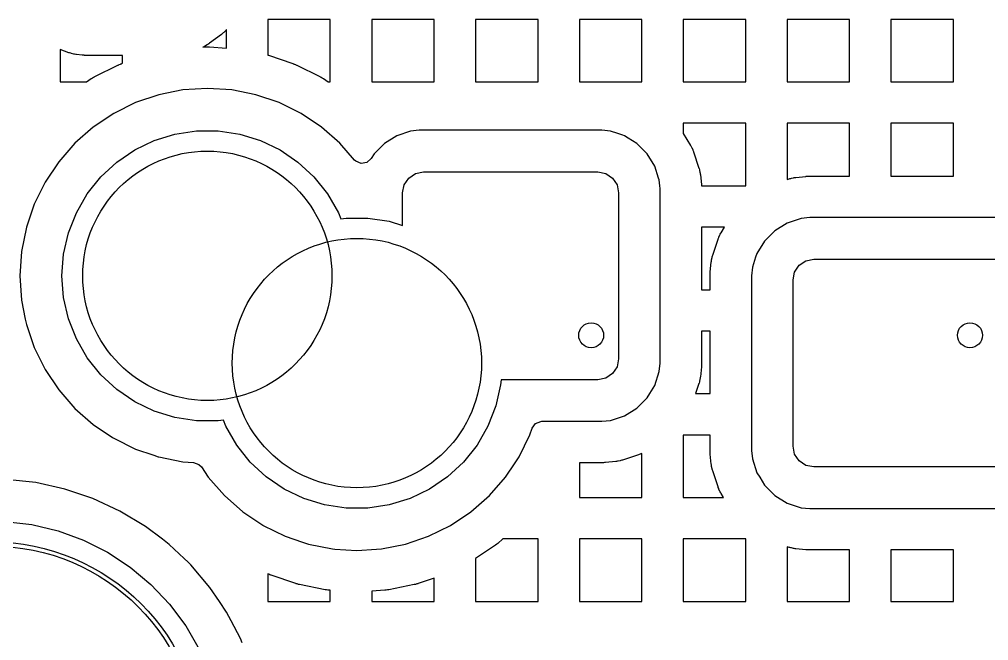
# Model space of a CAD drawing. Extents: x 2.49 to 8.57, y -5.87 to -1.87.
# Drawn here: x 6.1188 to 6.5781, y -3.8969 to -3.6027 of the extents above; entities that cross this region are included whole.
import ezdxf

# ---------------------------------------------------------------- set-up
doc = ezdxf.new("R2010")
doc.units = 0
doc.header["$MEASUREMENT"] = 0
doc.layers.add('BLACK', color=7, linetype='CONTINUOUS')

msp = doc.modelspace()

# ---------------------------------------------------------------- linework, layer by layer
at = {"layer": 'BLACK', "linetype": 'CONTINUOUS'}
for p, q in [((6.26615, -3.60268), (6.23654, -3.60268)), ((6.23654, -3.60268), (6.23654, -3.61959)), ((6.26615, -3.63228), (6.26615, -3.60268)), ((6.31536, -3.60268), (6.28575, -3.60268)), ((6.28575, -3.60268), (6.28575, -3.63228)), ((6.31536, -3.63228), (6.31536, -3.60268)), ((6.36457, -3.60268), (6.33497, -3.60268)), ((6.33497, -3.60268), (6.33497, -3.63228)), ((6.36457, -3.63228), (6.36457, -3.60268)), ((6.41379, -3.60268), (6.38418, -3.60268)), ((6.38418, -3.60268), (6.38418, -3.63228)), ((6.41379, -3.63228), (6.41379, -3.60268)), ((6.463, -3.60268), (6.43339, -3.60268)), ((6.43339, -3.60268), (6.43339, -3.63228)), ((6.463, -3.63228), (6.463, -3.60268)), ((6.51221, -3.60268), (6.4826, -3.60268)), ((6.4826, -3.60268), (6.4826, -3.63228)), ((6.51221, -3.63228), (6.51221, -3.60268)), ((6.56142, -3.60268), (6.53182, -3.60268)), ((6.53182, -3.60268), (6.53182, -3.63228)), ((6.56142, -3.63228), (6.56142, -3.60268)), ((6.21458, -3.60978), (6.20892, -3.61401)), ((6.21485, -3.60956), (6.21458, -3.60978)), ((6.21538, -3.6091), (6.21485, -3.60956)), ((6.21563, -3.60886), (6.21538, -3.6091)), ((6.21662, -3.60787), (6.21563, -3.60886)), ((6.21686, -3.60762), (6.21662, -3.60787)), ((6.21694, -3.60753), (6.21686, -3.60762)), ((6.21694, -3.61628), (6.21694, -3.60753)), ((6.20774, -3.61477), (6.20651, -3.61544)), ((6.20804, -3.61459), (6.20774, -3.61477)), ((6.20863, -3.61421), (6.20804, -3.61459)), ((6.20892, -3.61401), (6.20863, -3.61421)), ((6.14225, -3.61846), (6.13812, -3.61692)), ((6.13812, -3.61692), (6.13812, -3.63228)), ((6.14254, -3.61856), (6.14225, -3.61846)), ((6.14312, -3.61874), (6.14254, -3.61856)), ((6.14342, -3.61882), (6.14312, -3.61874)), ((6.14461, -3.6191), (6.14342, -3.61882)), ((6.14491, -3.61916), (6.14461, -3.6191)), ((6.14552, -3.61927), (6.14491, -3.61916)), ((6.14582, -3.61931), (6.14552, -3.61927)), ((6.14849, -3.61959), (6.14582, -3.61931)), ((6.2062, -3.6156), (6.20569, -3.61583)), ((6.20569, -3.61583), (6.20691, -3.61575)), ((6.20651, -3.61544), (6.2062, -3.6156)), ((6.20691, -3.61575), (6.20707, -3.61574)), ((6.20707, -3.61574), (6.20739, -3.61573)), ((6.20739, -3.61573), (6.20755, -3.61573)), ((6.20755, -3.61573), (6.20819, -3.61573)), ((6.20819, -3.61573), (6.20835, -3.61573)), ((6.20835, -3.61573), (6.20868, -3.61574)), ((6.20868, -3.61574), (6.20884, -3.61575)), ((6.20884, -3.61575), (6.21694, -3.61628)), ((6.14904, -3.61965), (6.14849, -3.61959)), ((6.14917, -3.61967), (6.14904, -3.61965)), ((6.14943, -3.61969), (6.14917, -3.61967)), ((6.14956, -3.6197), (6.14943, -3.61969)), ((6.15008, -3.61972), (6.14956, -3.6197)), ((6.15021, -3.61973), (6.15008, -3.61972)), ((6.15048, -3.61974), (6.15021, -3.61973)), ((6.15061, -3.61974), (6.15048, -3.61974)), ((6.16772, -3.61974), (6.15061, -3.61974)), ((6.1661, -3.6241), (6.16669, -3.62386)), ((6.16669, -3.62386), (6.16684, -3.6238)), ((6.16684, -3.6238), (6.16714, -3.62369)), ((6.16714, -3.62369), (6.16729, -3.62363)), ((6.16729, -3.62363), (6.16772, -3.62348)), ((6.16772, -3.62348), (6.16772, -3.61974)), ((6.23654, -3.61959), (6.2367, -3.61964)), ((6.2367, -3.61964), (6.23685, -3.61969)), ((6.23685, -3.61969), (6.24846, -3.62363)), ((6.24846, -3.62363), (6.24861, -3.62369)), ((6.24861, -3.62369), (6.24891, -3.6238)), ((6.24891, -3.6238), (6.24906, -3.62386)), ((6.24906, -3.62386), (6.24965, -3.6241)), ((6.15452, -3.62979), (6.16551, -3.62437)), ((6.16551, -3.62437), (6.16566, -3.6243)), ((6.16566, -3.6243), (6.16595, -3.62417)), ((6.16595, -3.62417), (6.1661, -3.6241)), ((6.24965, -3.6241), (6.2498, -3.62417)), ((6.2498, -3.62417), (6.25009, -3.6243)), ((6.25009, -3.6243), (6.25024, -3.62437)), ((6.25024, -3.62437), (6.26123, -3.62979)), ((6.13812, -3.63228), (6.15056, -3.63228)), ((6.15056, -3.63228), (6.15285, -3.63075)), ((6.15285, -3.63075), (6.15299, -3.63066)), ((6.15299, -3.63066), (6.15326, -3.63049)), ((6.15326, -3.63049), (6.1534, -3.63041)), ((6.1534, -3.63041), (6.15395, -3.63009)), ((6.15395, -3.63009), (6.15409, -3.63001)), ((6.15409, -3.63001), (6.15438, -3.62986)), ((6.15438, -3.62986), (6.15452, -3.62979)), ((6.26123, -3.62979), (6.26137, -3.62986)), ((6.26137, -3.62986), (6.26166, -3.63001)), ((6.26166, -3.63001), (6.2618, -3.63009)), ((6.2618, -3.63009), (6.26235, -3.63041)), ((6.26235, -3.63041), (6.26249, -3.63049)), ((6.26249, -3.63049), (6.26276, -3.63066)), ((6.26276, -3.63066), (6.2629, -3.63075)), ((6.2629, -3.63075), (6.26519, -3.63228)), ((6.26519, -3.63228), (6.26615, -3.63228)), ((6.28575, -3.63228), (6.31536, -3.63228)), ((6.33497, -3.63228), (6.36457, -3.63228)), ((6.38418, -3.63228), (6.41379, -3.63228)), ((6.43339, -3.63228), (6.463, -3.63228)), ((6.4826, -3.63228), (6.51221, -3.63228)), ((6.53182, -3.63228), (6.56142, -3.63228)), ((6.19628, -3.6361), (6.18489, -3.63836)), ((6.20787, -3.63534), (6.19628, -3.6361)), ((6.19628, -3.6361), (6.19628, -3.6361)), ((6.19628, -3.6361), (6.19628, -3.6361)), ((6.19628, -3.6361), (6.19628, -3.6361)), ((6.19628, -3.6361), (6.19628, -3.6361)), ((6.21946, -3.6361), (6.20787, -3.63534)), ((6.20787, -3.63534), (6.20787, -3.63534)), ((6.23086, -3.63836), (6.21946, -3.6361)), ((6.21946, -3.6361), (6.21946, -3.6361)), ((6.21946, -3.6361), (6.21946, -3.6361)), ((6.17389, -3.64209), (6.16348, -3.64723)), ((6.18489, -3.63836), (6.17389, -3.64209)), ((6.18489, -3.63836), (6.18489, -3.63836)), ((6.24185, -3.64209), (6.23086, -3.63836)), ((6.23086, -3.63836), (6.23086, -3.63836)), ((6.23086, -3.63836), (6.23086, -3.63836)), ((6.25227, -3.64723), (6.24185, -3.64209)), ((6.16348, -3.64723), (6.15382, -3.65368)), ((6.26193, -3.65368), (6.25227, -3.64723)), ((6.25227, -3.64723), (6.25227, -3.64723)), ((6.15382, -3.65368), (6.14509, -3.66134)), ((6.19254, -3.65696), (6.20273, -3.65542)), ((6.20273, -3.65542), (6.21302, -3.65542)), ((6.21302, -3.65542), (6.22321, -3.65696)), ((6.27066, -3.66134), (6.26193, -3.65368)), ((6.30422, -3.65562), (6.29766, -3.6578)), ((6.30827, -3.65521), (6.30422, -3.65562)), ((6.30422, -3.65562), (6.30422, -3.65562)), ((6.39488, -3.65521), (6.30827, -3.65521)), ((6.30827, -3.65521), (6.30827, -3.65521)), ((6.39893, -3.65562), (6.39488, -3.65521)), ((6.40234, -3.65675), (6.39893, -3.65562)), ((6.39893, -3.65562), (6.39893, -3.65562)), ((6.463, -3.65189), (6.43339, -3.65189)), ((6.43339, -3.65189), (6.43339, -3.65675)), ((6.463, -3.67851), (6.463, -3.65189)), ((6.51221, -3.65189), (6.4826, -3.65189)), ((6.4826, -3.65189), (6.4826, -3.67851)), ((6.51221, -3.67694), (6.51221, -3.65189)), ((6.56142, -3.65189), (6.53182, -3.65189)), ((6.53182, -3.65189), (6.53182, -3.67694)), ((6.56142, -3.67694), (6.56142, -3.65189)), ((6.17343, -3.66446), (6.1827, -3.65999)), ((6.1827, -3.65999), (6.19254, -3.65696)), ((6.22321, -3.65696), (6.23305, -3.65999)), ((6.23305, -3.65999), (6.24232, -3.66446)), ((6.29766, -3.6578), (6.29179, -3.66142)), ((6.29766, -3.6578), (6.29766, -3.6578)), ((6.40481, -3.65757), (6.40234, -3.65675)), ((6.40549, -3.6578), (6.40481, -3.65757)), ((6.40726, -3.65889), (6.40549, -3.6578)), ((6.40549, -3.6578), (6.40549, -3.6578)), ((6.41136, -3.66142), (6.40726, -3.65889)), ((6.43339, -3.65675), (6.43686, -3.66238)), ((6.14509, -3.66134), (6.13743, -3.67007)), ((6.16492, -3.67026), (6.17343, -3.66446)), ((6.24232, -3.66446), (6.25083, -3.67026)), ((6.27764, -3.6693), (6.27066, -3.66134)), ((6.29179, -3.66142), (6.2869, -3.66631)), ((6.41625, -3.66631), (6.41136, -3.66142)), ((6.43686, -3.66238), (6.437, -3.66262)), ((6.437, -3.66262), (6.43728, -3.66313)), ((6.43728, -3.66313), (6.4374, -3.66338)), ((6.4374, -3.66338), (6.43789, -3.66442)), ((6.43789, -3.66442), (6.438, -3.66468)), ((6.438, -3.66468), (6.43821, -3.66521)), ((6.43821, -3.66521), (6.43831, -3.66548)), ((6.27818, -3.66983), (6.27764, -3.6693)), ((6.2807, -3.67092), (6.27818, -3.66983)), ((6.28546, -3.66864), (6.28342, -3.67048)), ((6.2869, -3.66631), (6.28546, -3.66864)), ((6.41987, -3.67219), (6.41625, -3.66631)), ((6.43831, -3.66548), (6.44083, -3.67308)), ((6.13743, -3.67007), (6.13098, -3.67973)), ((6.15737, -3.67727), (6.16492, -3.67026)), ((6.25083, -3.67026), (6.25838, -3.67727)), ((6.28342, -3.67048), (6.2807, -3.67092)), ((6.42174, -3.67781), (6.41987, -3.67219)), ((6.44083, -3.67308), (6.4409, -3.67334)), ((6.4409, -3.67334), (6.44104, -3.67386)), ((6.44104, -3.67386), (6.44111, -3.67412)), ((6.44111, -3.67412), (6.44133, -3.67516)), ((6.15095, -3.68532), (6.15737, -3.67727)), ((6.25838, -3.67727), (6.2648, -3.68532)), ((6.30114, -3.68099), (6.30328, -3.6778)), ((6.30328, -3.6778), (6.30647, -3.67566)), ((6.30647, -3.67566), (6.31024, -3.67492)), ((6.31024, -3.67492), (6.39291, -3.67492)), ((6.39291, -3.67492), (6.39668, -3.67566)), ((6.39668, -3.67566), (6.39987, -3.6778)), ((6.39987, -3.6778), (6.40201, -3.68099)), ((6.42205, -3.67874), (6.42174, -3.67781)), ((6.42232, -3.68144), (6.42205, -3.67874)), ((6.42205, -3.67874), (6.42205, -3.67874)), ((6.44133, -3.67516), (6.44138, -3.67542)), ((6.44138, -3.67542), (6.44146, -3.67595)), ((6.44146, -3.67595), (6.4415, -3.67622)), ((6.4415, -3.67622), (6.44199, -3.68104)), ((6.463, -3.6815), (6.463, -3.67851)), ((6.4826, -3.67851), (6.4836, -3.67818)), ((6.4836, -3.67818), (6.48386, -3.67811)), ((6.48386, -3.67811), (6.48437, -3.67797)), ((6.48437, -3.67797), (6.48463, -3.6779)), ((6.48463, -3.6779), (6.48568, -3.67768)), ((6.48568, -3.67768), (6.48594, -3.67763)), ((6.48594, -3.67763), (6.48647, -3.67755)), ((6.48647, -3.67755), (6.48674, -3.67751)), ((6.48674, -3.67751), (6.49156, -3.67702)), ((6.49156, -3.67702), (6.49169, -3.67701)), ((6.49169, -3.67701), (6.49194, -3.67699)), ((6.49194, -3.67699), (6.49206, -3.67698)), ((6.49206, -3.67698), (6.49256, -3.67696)), ((6.49256, -3.67696), (6.49268, -3.67695)), ((6.49268, -3.67695), (6.49293, -3.67694)), ((6.49293, -3.67694), (6.49306, -3.67694)), ((6.49306, -3.67694), (6.51221, -3.67694)), ((6.53182, -3.67694), (6.56142, -3.67694)), ((6.13098, -3.67973), (6.12584, -3.69015)), ((6.30039, -3.68476), (6.30114, -3.68099)), ((6.40201, -3.68099), (6.40276, -3.68476)), ((6.42246, -3.68279), (6.42232, -3.68144)), ((6.42246, -3.7011), (6.42246, -3.68279)), ((6.44199, -3.68104), (6.442, -3.68117)), ((6.442, -3.68117), (6.44202, -3.68142)), ((6.44202, -3.68142), (6.44203, -3.6815)), ((6.44203, -3.6815), (6.463, -3.6815)), ((6.1458, -3.69423), (6.15095, -3.68532)), ((6.2648, -3.68532), (6.26995, -3.69423)), ((6.30039, -3.70025), (6.30039, -3.68476)), ((6.40276, -3.68476), (6.40276, -3.7635)), ((6.12584, -3.69015), (6.12211, -3.70115)), ((6.14204, -3.70382), (6.1458, -3.69423)), ((6.26995, -3.69423), (6.27109, -3.69714)), ((6.27109, -3.69714), (6.27359, -3.69676)), ((6.27359, -3.69676), (6.28389, -3.69676)), ((6.28389, -3.69676), (6.29407, -3.6983)), ((6.48926, -3.69696), (6.4827, -3.69914)), ((6.49331, -3.69655), (6.48926, -3.69696)), ((6.48926, -3.69696), (6.48926, -3.69696)), ((6.62268, -3.69655), (6.49331, -3.69655)), ((6.49331, -3.69655), (6.49331, -3.69655)), ((6.12211, -3.70115), (6.11984, -3.71254)), ((6.12211, -3.70115), (6.12211, -3.70115)), ((6.29407, -3.6983), (6.30039, -3.70025)), ((6.42246, -3.76547), (6.42246, -3.7011)), ((6.45294, -3.7011), (6.44207, -3.7011)), ((6.44207, -3.7011), (6.44207, -3.73071)), ((6.45133, -3.70372), (6.45294, -3.7011)), ((6.4827, -3.69914), (6.47682, -3.70276)), ((6.4827, -3.69914), (6.4827, -3.69914)), ((6.13975, -3.71386), (6.14204, -3.70382)), ((6.44988, -3.70682), (6.44998, -3.70655)), ((6.44998, -3.70655), (6.45019, -3.70602)), ((6.45019, -3.70602), (6.4503, -3.70576)), ((6.4503, -3.70576), (6.45079, -3.70472)), ((6.45079, -3.70472), (6.45091, -3.70447)), ((6.45091, -3.70447), (6.45119, -3.70396)), ((6.45119, -3.70396), (6.45133, -3.70372)), ((6.47682, -3.70276), (6.47194, -3.70765)), ((6.44736, -3.71442), (6.44988, -3.70682)), ((6.47194, -3.70765), (6.46831, -3.71352)), ((6.11984, -3.71254), (6.11908, -3.72413)), ((6.11984, -3.71254), (6.11984, -3.71254)), ((6.13898, -3.72413), (6.13975, -3.71386)), ((6.44686, -3.7165), (6.44708, -3.71545)), ((6.44708, -3.71545), (6.44714, -3.71519)), ((6.44714, -3.71519), (6.44729, -3.71468)), ((6.44729, -3.71468), (6.44736, -3.71442)), ((6.46771, -3.71534), (6.46614, -3.72008)), ((6.46831, -3.71352), (6.46771, -3.71534)), ((6.46831, -3.71352), (6.46831, -3.71352)), ((6.4462, -3.72238), (6.44669, -3.71756)), ((6.44669, -3.71756), (6.44673, -3.71729)), ((6.44673, -3.71729), (6.44681, -3.71676)), ((6.44681, -3.71676), (6.44686, -3.7165)), ((6.46614, -3.72008), (6.46573, -3.72413)), ((6.46614, -3.72008), (6.46614, -3.72008)), ((6.46614, -3.72008), (6.46614, -3.72008)), ((6.48618, -3.72233), (6.48832, -3.71914)), ((6.48832, -3.71914), (6.49151, -3.717)), ((6.49151, -3.717), (6.49528, -3.71625)), ((6.49528, -3.71625), (6.63234, -3.71625)), ((6.11908, -3.72413), (6.11984, -3.73572)), ((6.11908, -3.72413), (6.11908, -3.72413)), ((6.13975, -3.7344), (6.13898, -3.72413)), ((6.44612, -3.72375), (6.44613, -3.7235)), ((6.44612, -3.72388), (6.44612, -3.72375)), ((6.44612, -3.72413), (6.44612, -3.72388)), ((6.44612, -3.73071), (6.44612, -3.72413)), ((6.44613, -3.72338), (6.44616, -3.72288)), ((6.44613, -3.7235), (6.44613, -3.72338)), ((6.44616, -3.72288), (6.44617, -3.72276)), ((6.44617, -3.72276), (6.44619, -3.72251)), ((6.44619, -3.72251), (6.4462, -3.72238)), ((6.46573, -3.72413), (6.46573, -3.8068)), ((6.48543, -3.7261), (6.48618, -3.72233)), ((6.48543, -3.80484), (6.48543, -3.7261)), ((6.44207, -3.73071), (6.44612, -3.73071)), ((6.11984, -3.73572), (6.11984, -3.73572)), ((6.11984, -3.73572), (6.11984, -3.73572)), ((6.11984, -3.73572), (6.12161, -3.74461)), ((6.14204, -3.74444), (6.13975, -3.7344)), ((6.12161, -3.74461), (6.12211, -3.74711)), ((6.12211, -3.74711), (6.12211, -3.74711)), ((6.12211, -3.74711), (6.12584, -3.75811)), ((6.1458, -3.75402), (6.14204, -3.74444)), ((6.44612, -3.75032), (6.44207, -3.75032)), ((6.44207, -3.75032), (6.44207, -3.76572)), ((6.44612, -3.77992), (6.44612, -3.75032)), ((6.15095, -3.76294), (6.1458, -3.75402)), ((6.12584, -3.75811), (6.13098, -3.76852)), ((6.15737, -3.77099), (6.15095, -3.76294)), ((6.40276, -3.7635), (6.40201, -3.76726)), ((6.42205, -3.76951), (6.42246, -3.76547)), ((6.44205, -3.76621), (6.44203, -3.76671)), ((6.44206, -3.76609), (6.44205, -3.76621)), ((6.44207, -3.76584), (6.44206, -3.76609)), ((6.44207, -3.76572), (6.44207, -3.76584)), ((6.13098, -3.76852), (6.13098, -3.76852)), ((6.13098, -3.76852), (6.13743, -3.77818)), ((6.16492, -3.77799), (6.15737, -3.77099)), ((6.39987, -3.77046), (6.39668, -3.77259)), ((6.40201, -3.76726), (6.39987, -3.77046)), ((6.41987, -3.77607), (6.42205, -3.76951)), ((6.44199, -3.76721), (6.4415, -3.77204)), ((6.442, -3.76709), (6.44199, -3.76721)), ((6.44202, -3.76684), (6.442, -3.76709)), ((6.44203, -3.76671), (6.44202, -3.76684)), ((6.34705, -3.77334), (6.34687, -3.77574)), ((6.39291, -3.77334), (6.34705, -3.77334)), ((6.39668, -3.77259), (6.39291, -3.77334)), ((6.44083, -3.77517), (6.43925, -3.77992)), ((6.4409, -3.77492), (6.44083, -3.77517)), ((6.44104, -3.7744), (6.4409, -3.77492)), ((6.44111, -3.77414), (6.44104, -3.7744)), ((6.44133, -3.7731), (6.44111, -3.77414)), ((6.44138, -3.77283), (6.44133, -3.7731)), ((6.44146, -3.7723), (6.44138, -3.77283)), ((6.4415, -3.77204), (6.44146, -3.7723)), ((6.13743, -3.77818), (6.14509, -3.78691)), ((6.17343, -3.7838), (6.16492, -3.77799)), ((6.34687, -3.77574), (6.34458, -3.78577)), ((6.41625, -3.78195), (6.4175, -3.77992)), ((6.4175, -3.77992), (6.41987, -3.77607)), ((6.43925, -3.77992), (6.44612, -3.77992)), ((6.1827, -3.78826), (6.17343, -3.7838)), ((6.41136, -3.78683), (6.41625, -3.78195)), ((6.14509, -3.78691), (6.15382, -3.79457)), ((6.19254, -3.7913), (6.1827, -3.78826)), ((6.34458, -3.78577), (6.34081, -3.79536)), ((6.40549, -3.79046), (6.41136, -3.78683)), ((6.20273, -3.79283), (6.19254, -3.7913)), ((6.21302, -3.79283), (6.20273, -3.79283)), ((6.21553, -3.79246), (6.21302, -3.79283)), ((6.21667, -3.79536), (6.21553, -3.79246)), ((6.3634, -3.79411), (6.36595, -3.79307)), ((6.36595, -3.79307), (6.36644, -3.79305)), ((6.36644, -3.79305), (6.39488, -3.79305)), ((6.39488, -3.79305), (6.39893, -3.79263)), ((6.39488, -3.79305), (6.39488, -3.79305)), ((6.39893, -3.79263), (6.40549, -3.79046)), ((6.15382, -3.79457), (6.16291, -3.80064)), ((6.22181, -3.80428), (6.21667, -3.79536)), ((6.34081, -3.79536), (6.33567, -3.80428)), ((6.36077, -3.79945), (6.36182, -3.79636)), ((6.36182, -3.79636), (6.3634, -3.79411)), ((6.16291, -3.80064), (6.16348, -3.80102)), ((6.16348, -3.80102), (6.17389, -3.80616)), ((6.35564, -3.80986), (6.36077, -3.79945)), ((6.44612, -3.79953), (6.43339, -3.79953)), ((6.43339, -3.79953), (6.43339, -3.82913)), ((6.44612, -3.80705), (6.44612, -3.79953)), ((6.17389, -3.80616), (6.18249, -3.80908)), ((6.22823, -3.81233), (6.22181, -3.80428)), ((6.33567, -3.80428), (6.32925, -3.81233)), ((6.44612, -3.80718), (6.44612, -3.80705)), ((6.44613, -3.80743), (6.44612, -3.80718)), ((6.44613, -3.80755), (6.44613, -3.80743)), ((6.44616, -3.80805), (6.44613, -3.80755)), ((6.46573, -3.8068), (6.46573, -3.80681)), ((6.46573, -3.80681), (6.46614, -3.81085)), ((6.48618, -3.8086), (6.48543, -3.80484)), ((6.18249, -3.80908), (6.18462, -3.8098)), ((6.18462, -3.8098), (6.18489, -3.8099)), ((6.18489, -3.8099), (6.19628, -3.81216)), ((6.19628, -3.81216), (6.2013, -3.81249)), ((6.23578, -3.81933), (6.22823, -3.81233)), ((6.32925, -3.81233), (6.3217, -3.81933)), ((6.35377, -3.81265), (6.35564, -3.80986)), ((6.40145, -3.81208), (6.39663, -3.81258)), ((6.40172, -3.81205), (6.40145, -3.81208)), ((6.40225, -3.81196), (6.40172, -3.81205)), ((6.40251, -3.81192), (6.40225, -3.81196)), ((6.40356, -3.81169), (6.40251, -3.81192)), ((6.40381, -3.81163), (6.40356, -3.81169)), ((6.40433, -3.81149), (6.40381, -3.81163)), ((6.40459, -3.81141), (6.40433, -3.81149)), ((6.41219, -3.80889), (6.40459, -3.81141)), ((6.41246, -3.80879), (6.41219, -3.80889)), ((6.41299, -3.80858), (6.41246, -3.80879)), ((6.41325, -3.80847), (6.41299, -3.80858)), ((6.41379, -3.80822), (6.41325, -3.80847)), ((6.41379, -3.82913), (6.41379, -3.80822)), ((6.44617, -3.80818), (6.44616, -3.80805)), ((6.44619, -3.80843), (6.44617, -3.80818)), ((6.4462, -3.80855), (6.44619, -3.80843)), ((6.44669, -3.81338), (6.4462, -3.80855)), ((6.46614, -3.81085), (6.46614, -3.81085)), ((6.46614, -3.81085), (6.46831, -3.81741)), ((6.48832, -3.8118), (6.48618, -3.8086)), ((6.49151, -3.81393), (6.48832, -3.8118)), ((6.2013, -3.81249), (6.20388, -3.81344)), ((6.20388, -3.81344), (6.20504, -3.81465)), ((6.20504, -3.81465), (6.20829, -3.81951)), ((6.34918, -3.81952), (6.35377, -3.81265)), ((6.39513, -3.81265), (6.38418, -3.81265)), ((6.38418, -3.81265), (6.38418, -3.82913)), ((6.39526, -3.81265), (6.39513, -3.81265)), ((6.39551, -3.81264), (6.39526, -3.81265)), ((6.39563, -3.81264), (6.39551, -3.81264)), ((6.39613, -3.81261), (6.39563, -3.81264)), ((6.39625, -3.81261), (6.39613, -3.81261)), ((6.3965, -3.81259), (6.39625, -3.81261)), ((6.39663, -3.81258), (6.3965, -3.81259)), ((6.44673, -3.81364), (6.44669, -3.81338)), ((6.44681, -3.81417), (6.44673, -3.81364)), ((6.44686, -3.81443), (6.44681, -3.81417)), ((6.44708, -3.81548), (6.44686, -3.81443)), ((6.44714, -3.81574), (6.44708, -3.81548)), ((6.44729, -3.81626), (6.44714, -3.81574)), ((6.44736, -3.81651), (6.44729, -3.81626)), ((6.44988, -3.82412), (6.44736, -3.81651)), ((6.49528, -3.81468), (6.49151, -3.81393)), ((6.63234, -3.81468), (6.49528, -3.81468)), ((6.12656, -3.82209), (6.11256, -3.82057)), ((6.20829, -3.81951), (6.2083, -3.81952)), ((6.2083, -3.81952), (6.21595, -3.82825)), ((6.24429, -3.82513), (6.23578, -3.81933)), ((6.3217, -3.81933), (6.31319, -3.82513)), ((6.34153, -3.82825), (6.34918, -3.81952)), ((6.46831, -3.81741), (6.46831, -3.81741)), ((6.46831, -3.81741), (6.46962, -3.81952)), ((6.46962, -3.81952), (6.47194, -3.82329)), ((6.14033, -3.82512), (6.12656, -3.82209)), ((6.14694, -3.82735), (6.14033, -3.82512)), ((6.25357, -3.8296), (6.24429, -3.82513)), ((6.31319, -3.82513), (6.30391, -3.8296)), ((6.44998, -3.82438), (6.44988, -3.82412)), ((6.45019, -3.82492), (6.44998, -3.82438)), ((6.4503, -3.82518), (6.45019, -3.82492)), ((6.45079, -3.82621), (6.4503, -3.82518)), ((6.47194, -3.82329), (6.47682, -3.82817)), ((6.15368, -3.82962), (6.14694, -3.82735)), ((6.16647, -3.83553), (6.15368, -3.82962)), ((6.15368, -3.82962), (6.15368, -3.82962)), ((6.15368, -3.82962), (6.15368, -3.82962)), ((6.21595, -3.82825), (6.22469, -3.83591)), ((6.26341, -3.83264), (6.25357, -3.8296)), ((6.30391, -3.8296), (6.29407, -3.83264)), ((6.33279, -3.83591), (6.34153, -3.82825)), ((6.38418, -3.82913), (6.41379, -3.82913)), ((6.43339, -3.82913), (6.45251, -3.82913)), ((6.45091, -3.82647), (6.45079, -3.82621)), ((6.45119, -3.82697), (6.45091, -3.82647)), ((6.45133, -3.82722), (6.45119, -3.82697)), ((6.45251, -3.82913), (6.45133, -3.82722)), ((6.47682, -3.82817), (6.4827, -3.8318)), ((6.27359, -3.83417), (6.26341, -3.83264)), ((6.28389, -3.83417), (6.27359, -3.83417)), ((6.29407, -3.83264), (6.28389, -3.83417)), ((6.4827, -3.8318), (6.48926, -3.83397)), ((6.48926, -3.83397), (6.49331, -3.83438)), ((6.49331, -3.83438), (6.62268, -3.83438)), ((6.17854, -3.8428), (6.16647, -3.83553)), ((6.16647, -3.83553), (6.16647, -3.83553)), ((6.16647, -3.83553), (6.16647, -3.83553)), ((6.16647, -3.83553), (6.16647, -3.83553)), ((6.22469, -3.83591), (6.23412, -3.84222)), ((6.32314, -3.84236), (6.33279, -3.83591)), ((6.11192, -3.84046), (6.12465, -3.84194)), ((6.12465, -3.84194), (6.13713, -3.8449)), ((6.18657, -3.8489), (6.17854, -3.8428)), ((6.23412, -3.84222), (6.23434, -3.84236)), ((6.23434, -3.84236), (6.24476, -3.8475)), ((6.31272, -3.8475), (6.32314, -3.84236)), ((6.13713, -3.8449), (6.14917, -3.84929)), ((6.18976, -3.85132), (6.18657, -3.8489)), ((6.24476, -3.8475), (6.25299, -3.8503)), ((6.30172, -3.85123), (6.31272, -3.8475)), ((6.3479, -3.84874), (6.34548, -3.85086)), ((6.36457, -3.84874), (6.3479, -3.84874)), ((6.36457, -3.87835), (6.36457, -3.84874)), ((6.41379, -3.84874), (6.38418, -3.84874)), ((6.38418, -3.84874), (6.38418, -3.87835)), ((6.41379, -3.87835), (6.41379, -3.84874)), ((6.463, -3.84874), (6.43339, -3.84874)), ((6.43339, -3.84874), (6.43339, -3.87835)), ((6.463, -3.87835), (6.463, -3.84874)), ((6.14917, -3.84929), (6.16063, -3.85504)), ((6.19685, -3.85804), (6.18976, -3.85132)), ((6.18976, -3.85132), (6.18976, -3.85132)), ((6.18976, -3.85132), (6.18976, -3.85132)), ((6.25299, -3.8503), (6.25541, -3.85112)), ((6.25541, -3.85112), (6.25576, -3.85123)), ((6.25576, -3.85123), (6.26715, -3.8535)), ((6.26715, -3.8535), (6.26826, -3.85357)), ((6.26826, -3.85357), (6.27874, -3.85426)), ((6.27874, -3.85426), (6.28802, -3.85365)), ((6.28802, -3.85365), (6.29033, -3.8535)), ((6.29033, -3.8535), (6.30172, -3.85123)), ((6.34395, -3.85203), (6.33497, -3.85804)), ((6.34408, -3.85194), (6.34395, -3.85203)), ((6.34435, -3.85176), (6.34408, -3.85194)), ((6.34447, -3.85166), (6.34435, -3.85176)), ((6.34498, -3.85127), (6.34447, -3.85166)), ((6.34511, -3.85117), (6.34498, -3.85127)), ((6.34536, -3.85097), (6.34511, -3.85117)), ((6.34548, -3.85086), (6.34536, -3.85097)), ((6.4836, -3.85275), (6.4826, -3.85242)), ((6.4826, -3.85242), (6.4826, -3.87835)), ((6.48386, -3.85283), (6.4836, -3.85275)), ((6.48437, -3.85297), (6.48386, -3.85283)), ((6.48463, -3.85303), (6.48437, -3.85297)), ((6.48568, -3.85325), (6.48463, -3.85303)), ((6.48594, -3.8533), (6.48568, -3.85325)), ((6.48647, -3.85339), (6.48594, -3.8533)), ((6.48674, -3.85342), (6.48647, -3.85339)), ((6.49156, -3.85391), (6.48674, -3.85342)), ((6.16063, -3.85504), (6.17134, -3.86208)), ((6.19871, -3.85981), (6.19685, -3.85804)), ((6.27874, -3.85426), (6.27874, -3.85426)), ((6.27874, -3.85426), (6.27874, -3.85426)), ((6.33497, -3.85804), (6.33497, -3.87835)), ((6.49169, -3.85392), (6.49156, -3.85391)), ((6.49194, -3.85394), (6.49169, -3.85392)), ((6.49206, -3.85395), (6.49194, -3.85394)), ((6.49256, -3.85398), (6.49206, -3.85395)), ((6.49268, -3.85398), (6.49256, -3.85398)), ((6.49293, -3.85399), (6.49268, -3.85398)), ((6.49306, -3.85399), (6.49293, -3.85399)), ((6.51221, -3.85399), (6.49306, -3.85399)), ((6.51221, -3.87835), (6.51221, -3.85399)), ((6.56142, -3.85399), (6.53182, -3.85399)), ((6.53182, -3.85399), (6.53182, -3.87835)), ((6.56142, -3.87835), (6.56142, -3.85399)), ((6.17134, -3.86208), (6.18116, -3.87032)), ((6.19999, -3.86101), (6.19871, -3.85981)), ((6.20911, -3.87175), (6.19999, -3.86101)), ((6.23681, -3.86543), (6.23654, -3.8653)), ((6.23654, -3.8653), (6.23654, -3.87835)), ((6.23696, -3.86549), (6.23681, -3.86543)), ((6.23755, -3.86574), (6.23696, -3.86549)), ((6.2377, -3.8658), (6.23755, -3.86574)), ((6.238, -3.86591), (6.2377, -3.8658)), ((6.23815, -3.86596), (6.238, -3.86591)), ((6.24976, -3.8699), (6.23815, -3.86596)), ((6.31536, -3.86731), (6.30772, -3.8699)), ((6.31536, -3.87835), (6.31536, -3.86731)), ((6.18116, -3.87032), (6.18996, -3.87965)), ((6.21358, -3.87835), (6.20911, -3.87175)), ((6.20911, -3.87175), (6.20911, -3.87175)), ((6.20911, -3.87175), (6.20911, -3.87175)), ((6.24991, -3.86995), (6.24976, -3.8699)), ((6.25022, -3.87005), (6.24991, -3.86995)), ((6.25038, -3.87009), (6.25022, -3.87005)), ((6.251, -3.87026), (6.25038, -3.87009)), ((6.25115, -3.87029), (6.251, -3.87026)), ((6.25146, -3.87037), (6.25115, -3.87029)), ((6.25162, -3.8704), (6.25146, -3.87037)), ((6.26364, -3.87279), (6.25162, -3.8704)), ((6.30586, -3.8704), (6.29384, -3.87279)), ((6.30602, -3.87037), (6.30586, -3.8704)), ((6.30633, -3.87029), (6.30602, -3.87037)), ((6.30649, -3.87026), (6.30633, -3.87029)), ((6.3071, -3.87009), (6.30649, -3.87026)), ((6.30726, -3.87005), (6.3071, -3.87009)), ((6.30757, -3.86995), (6.30726, -3.87005)), ((6.30772, -3.8699), (6.30757, -3.86995)), ((6.2638, -3.87282), (6.26364, -3.87279)), ((6.26411, -3.87287), (6.2638, -3.87282)), ((6.26427, -3.8729), (6.26411, -3.87287)), ((6.26491, -3.87298), (6.26427, -3.8729)), ((6.26507, -3.873), (6.26491, -3.87298)), ((6.26539, -3.87303), (6.26507, -3.873)), ((6.26555, -3.87304), (6.26539, -3.87303)), ((6.26615, -3.87308), (6.26555, -3.87304)), ((6.26615, -3.87345), (6.26615, -3.87308)), ((6.26615, -3.87835), (6.26615, -3.87345)), ((6.29193, -3.87304), (6.28575, -3.87345)), ((6.28575, -3.87345), (6.28575, -3.87835)), ((6.29209, -3.87303), (6.29193, -3.87304)), ((6.29241, -3.873), (6.29209, -3.87303)), ((6.29257, -3.87298), (6.29241, -3.873)), ((6.29321, -3.8729), (6.29257, -3.87298)), ((6.29337, -3.87287), (6.29321, -3.8729)), ((6.29368, -3.87282), (6.29337, -3.87287)), ((6.29384, -3.87279), (6.29368, -3.87282)), ((6.18996, -3.87965), (6.19761, -3.88993)), ((6.21702, -3.88342), (6.21358, -3.87835)), ((6.23654, -3.87835), (6.26615, -3.87835)), ((6.28575, -3.87835), (6.31536, -3.87835)), ((6.33497, -3.87835), (6.36457, -3.87835)), ((6.38418, -3.87835), (6.41379, -3.87835)), ((6.43339, -3.87835), (6.463, -3.87835)), ((6.4826, -3.87835), (6.51221, -3.87835)), ((6.53182, -3.87835), (6.56142, -3.87835)), ((6.21919, -3.88752), (6.21702, -3.88342)), ((6.21702, -3.88342), (6.21702, -3.88342)), ((6.21702, -3.88342), (6.21702, -3.88342)), ((6.19761, -3.88993), (6.20402, -3.90103)), ((6.22362, -3.89586), (6.21919, -3.88752)), ((6.22362, -3.89587), (6.22362, -3.89586)), ((6.22445, -3.89795), (6.22362, -3.89587))]:
    msp.add_line(p, q, dxfattribs=at)
at = {"layer": 'BLACK'}
for centre, radius in [((6.20787, -3.72413), 0.05906), ((6.27874, -3.76547), 0.05906), ((6.38976, -3.75228), 0.00591), ((6.56929, -3.75228), 0.00591), ((6.10551, -3.95051), 0.10039), ((6.10551, -3.95051), 0.09843)]:
    msp.add_circle(centre, radius, dxfattribs=at)

doc.saveas('drawing.dxf')
